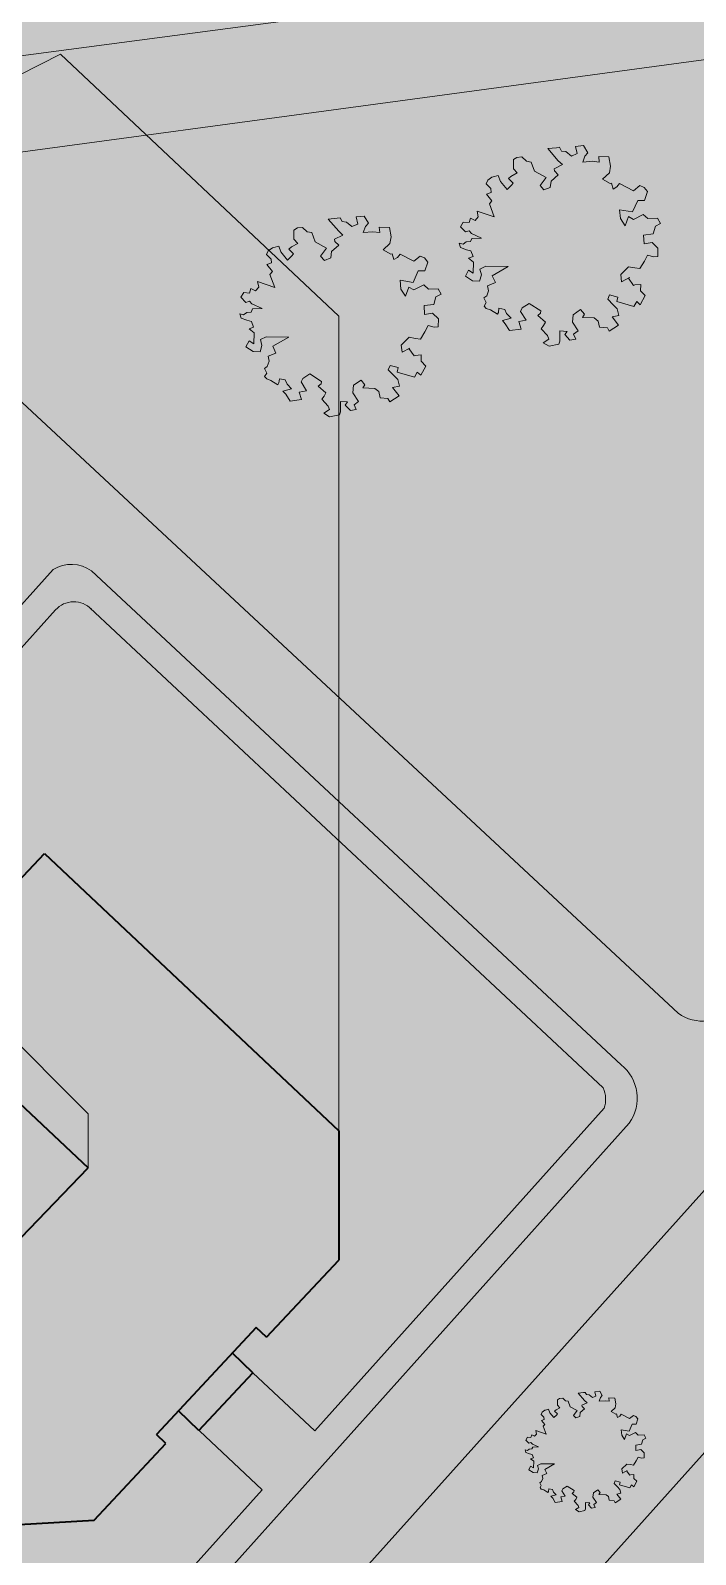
# Model space of a CAD drawing. Header units: millimetres. Extents: x 145836 to 266027, y 108786 to 206069.
# Drawn here: x 172898 to 176025, y 135057 to 142221 of the extents above; entities that cross this region are included whole.
import ezdxf

# ---------------------------------------------------------------- set-up
doc = ezdxf.new("R2010")
doc.units = ezdxf.units.MM
doc.layers.get('0').update_dxf_attribs({"color": 250})

msp = doc.modelspace()

# ---------------------------------------------------------------- hatches: boundary and pattern name
at = {"lineweight": 20}
h = msp.add_hatch(color=254, dxfattribs=at)
h.paths.add_polyline_path([(182278.5, 146160.2), (181878.6, 146108.3), (181928.5, 145721.4, -0.364346), (181575.3, 145236.7), (177116.9, 144658.3, -0.403942), (176549.4, 145019.9), (176499.1, 145410.3), (176089.4, 145357.2), (176158.1, 144825.4, -0.482087), (175879, 144497.7), (175697, 144474), (175697, 143509), (182278.5, 144364.1)])
h.paths.add_polyline_path([(179920, 143035.9), (175697, 142477.8), (175697, 142033), (179756.6, 142581.2, -0.656726), (180015.8, 141881), (176206.1, 137633.7, -0.39447), (175943, 137601.3), (175697, 137830.3), (175697, 137338.8, -0.354312), (175713.5, 137084.5), (175697, 137066), (175697, 136358.4), (180604.1, 141823.9, 0.608497)])
at = {"lineweight": 13, "true_color": 0xfcfcfc}
h = msp.add_hatch(color=7, dxfattribs=at)
h.set_gradient(color1=(194, 223, 180), color2=(197, 224, 184), centered=1, one_color=1, tint=0.8)
h.paths.add_polyline_path([(179772.6, 143016.4, -0.792677), (180445.3, 141647.1), (172659.1, 132974.9, 0.35594), (172704.3, 132663), (172922.2, 132467.6, 0.250858), (173333.5, 132488.7), (183710.9, 144062.1, 0.658834), (183475.1, 144519.6), (167837.7, 142487.8, 0.355396), (167538.1, 142088.4), (167590.2, 141702, 0.352882), (167946.2, 141453.4)])
at = {"lineweight": 20}
h = msp.add_hatch(color=254, dxfattribs=at)
h.paths.add_polyline_path([(175697, 144474), (172099.6, 144007.3), (172099.6, 143041.6), (175697, 143509)])
h.paths.add_polyline_path([(175697, 142477.8), (172099.6, 142002.4), (172099.6, 141631.6), (173039.9, 142109.5), (173444, 141728.7), (175697, 142033)])
h.paths.add_polyline_path([(174347.7, 139086.1), (174347.7, 138596.2), (175675, 137359.3, -0.037181), (175697, 137338.8), (175697, 137830.3)])
at = {"lineweight": 13, "true_color": 0xbad8b0}
h = msp.add_hatch(color=9, dxfattribs=at)
h.set_gradient(color1=(194, 223, 180), color2=(197, 224, 184), centered=1, one_color=1, tint=0.8)
h.paths.add_polyline_path([(173444, 141728.7), (174347.7, 140877.2), (174347.7, 139086.1), (175943, 137601.3, 0.39447), (176206.1, 137633.7), (180057.3, 141927.3, 0.739883), (179605.6, 142560.8)])
at = {"lineweight": 20}
for color, points in [(254, [(181035.7, 139601), (182278.5, 141001.1), (182278.5, 142464.5), (175697, 135124.6), (175697, 133586.2), (176304.3, 134270.4), (176304.3, 134932.2), (177639.1, 136496.1), (178003.6, 136184.9), (180372.5, 138853.8, -1.023015), (180804, 138473.8), (180565.5, 138203), (182278.5, 136682.6), (182278.5, 138215.1, -0.084876), (182154.8, 138252.5), (181117.3, 139166.1, -0.388619)]), (252, [(172544.1, 137754.3), (172398.9, 137600.2), (173169.5, 136874.1), (173169.5, 137128.9)]), (254, [(175697, 136358.4), (175697, 137066), (172227.1, 133197.5, -0.193156), (172099.6, 133129.2), (172099.6, 132318.1, -0.265254), (172367.1, 132291.4), (172586, 132095, -0.321125), (172547.9, 131611.9), (172099.6, 131112.1), (172099.6, 129531.2), (172925.3, 130461.5, -1.009439), (173351.8, 130075.8), (173113.3, 129804.9), (174909.4, 128210.7), (175169.7, 128506.4, -0.362662), (175564.3, 128515.5), (175697, 128398.7), (175697, 128974.7), (175560.3, 129095, -0.416186), (175528.4, 129545.6), (175697, 129741.5), (175697, 130405), (175194, 129826.8, -0.403859), (174775.1, 129786.4), (173621.2, 130802.4, -0.454124), (173572.9, 131193.3), (175697, 133586.2), (175697, 135124.6), (173333.5, 132488.7, -0.250858), (172922.2, 132467.6), (172708.7, 132659, -0.362633), (172659.1, 132974.9)])]:
    msp.add_hatch(color=color, dxfattribs=at).paths.add_polyline_path(points)
at = {"lineweight": 13}
h = msp.add_hatch(color=252, dxfattribs=at)
h.paths.add_polyline_path([(172641.8, 140673.9), (174347.7, 139086.1), (174347.7, 140877.2), (173444, 141728.7), (171995.6, 141533.1), (171995.6, 141067.4), (171740.4, 141307.8), (171489, 140730.8), (172165, 140822, -0.287312)])
h.paths.add_polyline_path([(173444, 141728.7), (173039.9, 142109.5), (171995.6, 141578.7), (171995.6, 141533.1)])
h.paths.add_polyline_path([(171489, 140730.8), (171272.5, 140233.9), (171272.5, 140117.7), (172324.8, 140259.6, -0.722331), (172478.2, 139980.5), (172071.6, 139527.2, -0.452865), (171785.2, 139520.3), (171549.1, 139742.8), (171272.5, 139434.4), (171272.5, 137755.7), (173005, 139687.3, -0.370887), (173212, 139654.5), (174347.7, 138596.2), (174347.7, 139086.1), (172641.8, 140673.9, -0.00065), (172642.6, 140673, 0.288015), (172165, 140822)])
h.paths.add_polyline_path([(171272.5, 140117.7), (171272.5, 139434.4), (171549.1, 139742.8), (171804.8, 139501.8, 0.390675), (172062.7, 139517.3), (172482.1, 139984.9, 0.673111), (172341, 140261.8)], flags=17)
h.paths.add_polyline_path([(173177.3, 139507.6, 0.404429), (173016.1, 139497.7), (171702.2, 138032.8), (172217.1, 137540.7), (172283.8, 137477.9), (172693.1, 137912.4), (172618.9, 137986.6), (172963.5, 138352.3), (174347.7, 137048), (174347.7, 138412.7)])
h.paths.add_polyline_path([(171962.4, 137270.3), (172217.1, 137540.7), (171702.2, 138032.8), (173014.7, 139496, -0.436472), (173185, 139500.5), (174347.7, 138412.7), (174347.7, 138596.2), (173184.5, 139680.1, 0.305524), (173005, 139687.3), (171272.5, 137755.7), (171272.5, 137553.7), (171453.7, 137755.7)])
h.paths.add_polyline_path([(171453.7, 137755.7), (171272.5, 137553.7), (171272.5, 136404.7), (172028.6, 137207.1), (171962, 137269.9), (171962.4, 137270.3)])
at = {"lineweight": 20, "true_color": 0xfff1c7}
msp.add_hatch(color=254, dxfattribs=at).paths.add_polyline_path([(171952.1, 135614.8), (171814.8, 135752.2), (170709.2, 134522.7), (169688.1, 135475.8, -0.350965), (169742.2, 135847.6), (171272.5, 137553.7), (171272.5, 137755.7), (169613.4, 135906, 0.029779), (169582.5, 135862.3), (169603.6, 135842.4), (169603.6, 135362), (171964, 133165.1, 0.374766), (172218.2, 133187.6), (175713.5, 137084.5, 0.396719), (175675, 137359.3), (174347.7, 138596.2), (174347.7, 138412.7), (175590.5, 137250.2, -0.195134), (175595.2, 137154.6), (174235.6, 135638.8), (173944.2, 135910.5), (173690.5, 135641.2), (173987, 135361.7), (172112.1, 133271.4, -0.357311), (172054.2, 133268.8), (170851.3, 134390)])
at = {"lineweight": 20}
h = msp.add_hatch(color=256, dxfattribs=at)
h.set_gradient(color1=(194, 223, 180), color2=(197, 224, 184), centered=1, one_color=1, tint=0.8)
h.paths.add_polyline_path([(174347.7, 138412.7), (174347.7, 137048), (174347.7, 136440.6), (174007.1, 136079.1), (173959.9, 136124.6), (173847.7, 136004.3), (173944.2, 135910.5), (174235.6, 135638.8), (175595.2, 137154.6, 0.195134), (175590.5, 137250.2)])
at = {"lineweight": 20, "true_color": 0xb5b5b5}
h = msp.add_hatch(color=253, dxfattribs=at)
h.paths.add_polyline_path([(173959.9, 136124.6), (174007.1, 136079.1), (174347.7, 136440.6), (174347.7, 137048), (172963.5, 138352.3), (172618.9, 137986.6), (172693.1, 137912.4), (172544.1, 137754.3), (173169.5, 137128.9), (173169.5, 136874.1), (172690.2, 136377.1), (171925.5, 137097.7), (171272.5, 136404.7), (172570.1, 135182), (173196.9, 135219.3), (173535.2, 135578.3), (173490.7, 135621.4)])
h.paths.add_polyline_path([(173169.5, 136874.1), (172398.9, 137600.2), (171925.5, 137097.7), (172690.2, 136377.1)], flags=16)
at = {"lineweight": 20}
h = msp.add_hatch(color=256, dxfattribs=at)
h.set_gradient(color1=(194, 223, 180), color2=(197, 224, 184), centered=1, one_color=1, tint=0.8)
h.paths.add_polyline_path([(171272.5, 136404.7), (171272.5, 137553.7), (169706.7, 135808.1, 0.302025), (169688.1, 135475.8), (170709.2, 134522.7), (171814.8, 135752.2), (171814.8, 135893.7)])
h.paths.add_polyline_path([(172024.8, 135695.8), (170851.3, 134390), (172054.2, 133268.8, 0.357311), (172112.1, 133271.4), (173987, 135361.7), (173690.5, 135641.2), (173689, 135639.7), (173594, 135732.1), (173490.7, 135621.4), (173535.2, 135578.3), (173196.9, 135219.3), (172570.1, 135182)])
at = {"lineweight": 40, "true_color": 0xb5b5b5}
msp.add_hatch(color=253, dxfattribs=at).paths.add_polyline_path([(173944.2, 135910.5), (173847.7, 136004.3), (173594, 135732.1), (173689, 135639.7)])

# ---------------------------------------------------------------- linework, layer by layer
at = {"lineweight": 20}
for p, q in [((173333.5, 132488.7), (183695.3, 144044.7)), ((167989, 141459.1), (179920, 143035.9)), ((168021.5, 140996.4), (179756.6, 142581.2)), ((172659.1, 132974.9), (180604.1, 141823.9)), ((175943, 137601.3), (172641.8, 140673.9)), ((169613.4, 135906), (173005, 139687.3)), ((173184.5, 139680.1), (175675, 137359.3)), ((171702.2, 138032.8), (173016.1, 139497.7)), ((175590.5, 137250.2), (173177.3, 139507.6)), ((174235.6, 135638.8), (175595.2, 137154.6)), ((172218.2, 133187.6), (175713.5, 137084.5)), ((174235.6, 135638.8), (173944.2, 135910.5)), ((173987, 135361.7), (173639.6, 135689.1)), ((172112.1, 133271.4), (173987, 135361.7))]:
    msp.add_line(p, q, dxfattribs=at)
at = {"color": 252, "lineweight": 13}
for p, q in [((171995.6, 141578.7), (173039.9, 142109.5)), ((173039.9, 142109.5), (174347.7, 140877.2))]:
    msp.add_line(p, q, dxfattribs=at)
at = {"lineweight": 13}
for p, q in [((175184.9, 141624.2), (175169, 141614.3)), ((175208.8, 141626.2), (175184.9, 141624.2)), ((175230.6, 141606.3), (175208.8, 141626.2)), ((175371.6, 141669.8), (175329.9, 141665.9)), ((175329.9, 141665.9), (175379.6, 141608.3)), ((175385.5, 141671.8), (175371.6, 141669.8)), ((175395.5, 141654), (175385.5, 141671.8)), ((175415.3, 141652), (175395.5, 141654)), ((175441.1, 141630.2), (175415.3, 141652)), ((175468.9, 141642.1), (175441.1, 141630.2)), ((175498.7, 141679.8), (175461, 141675.8)), ((175461, 141675.8), (175468.9, 141642.1)), ((175494.8, 141602.4), (175504.7, 141630.2)), ((175518.6, 141646), (175498.7, 141679.8)), ((175504.7, 141630.2), (175518.6, 141646)), ((175617.9, 141626.2), (175570.2, 141628.2)), ((175570.2, 141628.2), (175572.2, 141602.4)), ((175625.8, 141582.5), (175617.9, 141626.2)), ((175186.9, 141550.8), (175157.1, 141534.9)), ((175169, 141614.3), (175169, 141570.6)), ((175169, 141570.6), (175186.9, 141550.8)), ((175252.5, 141602.4), (175230.6, 141606.3)), ((175268.4, 141558.7), (175252.5, 141602.4)), ((175322, 141529), (175268.4, 141558.7)), ((175399.4, 141590.5), (175359.7, 141570.6)), ((175359.7, 141570.6), (175361.7, 141560.7)), ((175361.7, 141560.7), (175379.6, 141542.8)), ((175379.6, 141608.3), (175399.4, 141590.5)), ((175540.4, 141606.3), (175494.8, 141602.4)), ((175572.2, 141602.4), (175540.4, 141606.3)), ((175588.1, 141521), (175619.9, 141550.8)), ((175619.9, 141550.8), (175625.8, 141582.5)), ((175047.9, 141517), (175040, 141499.2)), ((175040, 141499.2), (175061.8, 141477.4)), ((175067.8, 141530.9), (175047.9, 141517)), ((175073.7, 141532.9), (175067.8, 141530.9)), ((175097.5, 141538.9), (175073.7, 141532.9)), ((175107.5, 141511.1), (175097.5, 141538.9)), ((175139.3, 141473.4), (175107.5, 141511.1)), ((175159.1, 141493.2), (175139.3, 141473.4)), ((175157.1, 141534.9), (175145.2, 141525)), ((175145.2, 141525), (175167.1, 141503.2)), ((175167.1, 141503.2), (175159.1, 141493.2)), ((175294.2, 141491.3), (175322, 141529)), ((175312, 141471.4), (175294.2, 141491.3)), ((175341.8, 141483.3), (175312, 141471.4)), ((175345.8, 141513.1), (175341.8, 141483.3)), ((175379.6, 141542.8), (175345.8, 141513.1)), ((175623.9, 141501.2), (175588.1, 141521)), ((175629.8, 141503.2), (175623.9, 141501.2)), ((175637.8, 141475.4), (175629.8, 141503.2)), ((175655.6, 141485.3), (175637.8, 141475.4)), ((175667.6, 141501.2), (175655.6, 141485.3)), ((175733.1, 141467.4), (175667.6, 141501.2)), ((175762.9, 141491.3), (175733.1, 141467.4)), ((175782.8, 141483.3), (175762.9, 141491.3)), ((175798.6, 141463.5), (175782.8, 141483.3)), ((175063.8, 141459.5), (175041.9, 141451.6)), ((175041.9, 141451.6), (175067.8, 141419.8)), ((175067.8, 141419.8), (175055.8, 141405.9)), ((175061.8, 141477.4), (175063.8, 141459.5)), ((175729.1, 141368.2), (175753, 141421.8)), ((175753, 141421.8), (175784.7, 141421.8)), ((175784.7, 141421.8), (175798.6, 141463.5)), ((174339.7, 141338.2), (174298, 141334.3)), ((174353.6, 141340.2), (174339.7, 141338.2)), ((174363.5, 141322.4), (174353.6, 141340.2)), ((174466.8, 141348.1), (174429.1, 141344.2)), ((174429.1, 141344.2), (174437, 141310.4)), ((174486.7, 141314.4), (174466.8, 141348.1)), ((174966.5, 141338.9), (174960.3, 141317.8)), ((174988.8, 141327.7), (174966.5, 141338.9)), ((175003.7, 141345.1), (174988.8, 141327.7)), ((175078.7, 141345), (174997.6, 141372)), ((174997.6, 141372), (175003.7, 141345.1)), ((175055.8, 141405.9), (175078.7, 141345)), ((175671.5, 141336.5), (175667.6, 141378.2)), ((175667.6, 141378.2), (175729.1, 141368.2)), ((175693.4, 141302.7), (175671.5, 141336.5)), ((175709.3, 141346.4), (175693.4, 141302.7)), ((175733.1, 141332.5), (175709.3, 141346.4)), ((175778.8, 141356.3), (175733.1, 141332.5)), ((175800.6, 141336.5), (175778.8, 141356.3)), ((175846.3, 141338.5), (175800.6, 141336.5)), ((175860.2, 141312.7), (175846.3, 141338.5)), ((174153, 141292.6), (174137.1, 141282.7)), ((174137.1, 141282.7), (174137.1, 141239)), ((174176.8, 141294.6), (174153, 141292.6)), ((174198.7, 141274.7), (174176.8, 141294.6)), ((174220.5, 141270.8), (174198.7, 141274.7)), ((174236.4, 141227.1), (174220.5, 141270.8)), ((174298, 141334.3), (174347.6, 141276.7)), ((174347.6, 141276.7), (174367.5, 141258.9)), ((174383.4, 141320.4), (174363.5, 141322.4)), ((174409.2, 141298.5), (174383.4, 141320.4)), ((174437, 141310.4), (174409.2, 141298.5)), ((174462.8, 141270.8), (174472.8, 141298.5)), ((174508.5, 141274.7), (174462.8, 141270.8)), ((174472.8, 141298.5), (174486.7, 141314.4)), ((174540.3, 141270.8), (174508.5, 141274.7)), ((174586, 141294.6), (174538.3, 141296.6)), ((174538.3, 141296.6), (174540.3, 141270.8)), ((174593.9, 141250.9), (174586, 141294.6)), ((174932.9, 141320.3), (174919.3, 141298)), ((174919.3, 141298), (174942.9, 141274.4)), ((174960.3, 141317.8), (174932.9, 141320.3)), ((174942.9, 141274.4), (174960.3, 141279.4)), ((174960.3, 141279.4), (174971.4, 141267)), ((174971.4, 141267), (175018.7, 141244.8)), ((175780.8, 141259.1), (175826.4, 141265)), ((175826.4, 141265), (175836.4, 141300.8)), ((175836.4, 141300.8), (175860.2, 141312.7)), ((174035.8, 141199.3), (174016, 141185.4)), ((174041.8, 141201.3), (174035.8, 141199.3)), ((174065.6, 141207.3), (174041.8, 141201.3)), ((174075.5, 141179.5), (174065.6, 141207.3)), ((174125.2, 141203.3), (174113.3, 141193.4)), ((174113.3, 141193.4), (174135.1, 141171.5)), ((174155, 141219.2), (174125.2, 141203.3)), ((174137.1, 141239), (174155, 141219.2)), ((174290, 141197.3), (174236.4, 141227.1)), ((174262.2, 141159.6), (174290, 141197.3)), ((174347.6, 141211.2), (174313.9, 141181.5)), ((174367.5, 141258.9), (174327.8, 141239)), ((174327.8, 141239), (174329.8, 141229.1)), ((174329.8, 141229.1), (174347.6, 141211.2)), ((174556.2, 141189.4), (174587.9, 141219.2)), ((174587.9, 141219.2), (174593.9, 141250.9)), ((174931.7, 141216.1), (174914.3, 141221.1)), ((174914.3, 141221.1), (174920.5, 141200)), ((174920.5, 141200), (174947.8, 141190.1)), ((174946.6, 141227.3), (174931.7, 141216.1)), ((174967.7, 141228.5), (174946.6, 141227.3)), ((174973.9, 141243.4), (174967.7, 141228.5)), ((175018.7, 141244.8), (174973.9, 141243.4)), ((175782.8, 141217.4), (175780.8, 141259.1)), ((175820.5, 141223.4), (175782.8, 141217.4)), ((175848.3, 141197.6), (175820.5, 141223.4)), ((175846.9, 141158.6), (175848.3, 141197.6)), ((174016, 141185.4), (174008, 141167.6)), ((174008, 141167.6), (174029.9, 141145.8)), ((174031.8, 141127.9), (174010, 141120)), ((174029.9, 141145.8), (174031.8, 141127.9)), ((174107.3, 141141.8), (174075.5, 141179.5)), ((174127.2, 141161.6), (174107.3, 141141.8)), ((174135.1, 141171.5), (174127.2, 141161.6)), ((174280.1, 141139.8), (174262.2, 141159.6)), ((174309.9, 141151.7), (174280.1, 141139.8)), ((174313.9, 141181.5), (174309.9, 141151.7)), ((174591.9, 141169.6), (174556.2, 141189.4)), ((174597.9, 141171.5), (174591.9, 141169.6)), ((174605.8, 141143.8), (174597.9, 141171.5)), ((174623.7, 141153.7), (174605.8, 141143.8)), ((174635.6, 141169.6), (174623.7, 141153.7)), ((174701.2, 141135.8), (174635.6, 141169.6)), ((174730.9, 141159.6), (174701.2, 141135.8)), ((174750.8, 141151.7), (174730.9, 141159.6)), ((174766.7, 141131.9), (174750.8, 141151.7)), ((174752.8, 141090.2), (174766.7, 141131.9)), ((174947.8, 141190.1), (174968.9, 141185.1)), ((174978.9, 141157.8), (174957.8, 141150.4)), ((174957.8, 141150.4), (174981.4, 141131.8)), ((174968.9, 141185.1), (174978.9, 141157.8)), ((174981.4, 141131.8), (174980.1, 141079.3)), ((175763.8, 141101.5), (175784.9, 141136.3)), ((175784.9, 141136.3), (175799.8, 141164.8)), ((175799.8, 141164.8), (175828.3, 141157.3)), ((175828.3, 141157.3), (175846.9, 141158.6)), ((174010, 141120), (174035.8, 141088.2)), ((174035.8, 141088.2), (174023.9, 141074.3)), ((174023.9, 141074.3), (174046.7, 141013.3)), ((174697.2, 141036.6), (174721, 141090.2)), ((174721, 141090.2), (174752.8, 141090.2)), ((174957.8, 141094.2), (174942.9, 141065.7)), ((174942.9, 141065.7), (174976.4, 141043.3)), ((174980.1, 141079.3), (174957.8, 141094.2)), ((175009.9, 141042.1), (175018.6, 141071.9)), ((175011.2, 141099.1), (175038.5, 141112.8)), ((175018.6, 141071.9), (175011.2, 141099.1)), ((175038.5, 141112.8), (175144.2, 141111.3)), ((175144.2, 141111.3), (175069.5, 141068.1)), ((175069.5, 141068.1), (175084.4, 141035.9)), ((175673.1, 141073), (175710.4, 141110.2)), ((175676.9, 141039.5), (175673.1, 141073)), ((175714.1, 141059.4), (175676.9, 141039.5)), ((175709.1, 141056.9), (175714.1, 141059.4)), ((175734, 141022.2), (175709.1, 141056.9)), ((175710.4, 141110.2), (175740.2, 141105.3)), ((175740.2, 141105.3), (175763.8, 141101.5)), ((173901, 140988.7), (173887.3, 140966.4)), ((173928.3, 140986.2), (173901, 140988.7)), ((173934.5, 141007.3), (173928.3, 140986.2)), ((173956.9, 140996.1), (173934.5, 141007.3)), ((173971.8, 141013.5), (173956.9, 140996.1)), ((174046.7, 141013.3), (173965.7, 141040.4)), ((173965.7, 141040.4), (173971.8, 141013.5)), ((174639.6, 141004.9), (174635.6, 141046.5)), ((174635.6, 141046.5), (174697.2, 141036.6)), ((174661.4, 140971.1), (174639.6, 141004.9)), ((174677.3, 141014.8), (174661.4, 140971.1)), ((174701.2, 141000.9), (174677.3, 141014.8)), ((174746.8, 141024.7), (174701.2, 141000.9)), ((174768.7, 141004.9), (174746.8, 141024.7)), ((174814.4, 141006.9), (174768.7, 141004.9)), ((174804.4, 140969.2), (174828.3, 140981.1)), ((174828.3, 140981.1), (174814.4, 141006.9)), ((174976.4, 141043.3), (175009.9, 141042.1)), ((175052.1, 140997.5), (175043.4, 140972.7)), ((175084.4, 141035.9), (175047.2, 141021)), ((175047.2, 141021), (175052.1, 140997.5)), ((175612.3, 140957.7), (175621, 140977.5)), ((175621, 140977.5), (175659.5, 140967.6)), ((175738.9, 141024.6), (175734, 141022.2)), ((175767.5, 141027.1), (175738.9, 141024.6)), ((175766.2, 140997.4), (175767.5, 141027.1)), ((175788.6, 140975), (175766.2, 140997.4)), ((173887.3, 140966.4), (173910.9, 140942.8)), ((173910.9, 140942.8), (173928.3, 140947.8)), ((173928.3, 140947.8), (173939.5, 140935.4)), ((173942, 140911.8), (173935.8, 140896.9)), ((173939.5, 140935.4), (173986.8, 140913.2)), ((173986.8, 140913.2), (173942, 140911.8)), ((174748.8, 140927.5), (174794.5, 140933.4)), ((174750.8, 140885.8), (174748.8, 140927.5)), ((174794.5, 140933.4), (174804.4, 140969.2)), ((175043.4, 140972.7), (175029.8, 140964)), ((175029.8, 140964), (175041, 140941.6)), ((175041, 140941.6), (175031, 140925.5)), ((175031, 140925.5), (175041, 140914.4)), ((175041, 140914.4), (175060.8, 140906.9)), ((175060.8, 140906.9), (175093.1, 140887.1)), ((175098.1, 140895.8), (175100.5, 140915.6)), ((175100.5, 140915.6), (175127.8, 140909.4)), ((175127.8, 140909.4), (175136.5, 140889.6)), ((175202.4, 140900.5), (175209.9, 140916.6)), ((175209.9, 140916.6), (175243.4, 140937.7)), ((175243.4, 140937.7), (175298, 140903)), ((175449.5, 140884.4), (175484.2, 140909.2)), ((175484.2, 140909.2), (175502.8, 140886.9)), ((175638.4, 140930.4), (175612.3, 140957.7)), ((175657, 140911.8), (175638.4, 140930.4)), ((175659.5, 140967.6), (175654.5, 140946.5)), ((175654.5, 140946.5), (175735.2, 140923)), ((175664.4, 140880.8), (175657, 140911.8)), ((175735.2, 140923), (175748.9, 140946.5)), ((175748.9, 140946.5), (175765, 140931.6)), ((175765, 140931.6), (175788.6, 140975)), ((173899.8, 140884.5), (173882.4, 140889.5)), ((173882.4, 140889.5), (173888.6, 140868.4)), ((173888.6, 140868.4), (173915.9, 140858.5)), ((173914.7, 140895.7), (173899.8, 140884.5)), ((173935.8, 140896.9), (173914.7, 140895.7)), ((173915.9, 140858.5), (173937, 140853.5)), ((173937, 140853.5), (173946.9, 140826.2)), ((174788.5, 140891.8), (174750.8, 140885.8)), ((174816.3, 140866), (174788.5, 140891.8)), ((174815, 140827), (174816.3, 140866)), ((175093.1, 140887.1), (175098.1, 140895.8)), ((175157.6, 140868.5), (175116.7, 140857.3)), ((175116.7, 140857.3), (175130.3, 140842.4)), ((175130.3, 140842.4), (175150.3, 140810)), ((175136.5, 140889.6), (175157.6, 140868.5)), ((175193.7, 140852.1), (175228.5, 140858.3)), ((175204.9, 140817.4), (175193.7, 140852.1)), ((175228.5, 140858.3), (175202.4, 140900.5)), ((175296.8, 140891.8), (175283.1, 140880.7)), ((175283.1, 140880.7), (175319.1, 140849.7)), ((175298, 140903), (175296.8, 140891.8)), ((175319.1, 140849.7), (175310.4, 140833.5)), ((175445.7, 140849.7), (175449.5, 140884.4)), ((175473, 140808.7), (175445.7, 140849.7)), ((175502.8, 140886.9), (175492.9, 140872)), ((175492.9, 140872), (175548.8, 140869.5)), ((175548.8, 140869.5), (175567.4, 140854.6)), ((175567.4, 140854.6), (175573.6, 140826.1)), ((175619.5, 140807.5), (175663.2, 140834.9)), ((175632.2, 140874.6), (175664.4, 140880.8)), ((175663.2, 140834.9), (175632.2, 140874.6)), ((173946.9, 140826.2), (173925.8, 140818.8)), ((173925.8, 140818.8), (173949.4, 140800.2)), ((173949.4, 140800.2), (173948.2, 140747.7)), ((173979.2, 140767.5), (174006.5, 140781.2)), ((173986.7, 140740.3), (173979.2, 140767.5)), ((174006.5, 140781.2), (174112.2, 140779.7)), ((174112.2, 140779.7), (174037.6, 140736.5)), ((174641.2, 140741.4), (174678.4, 140778.6)), ((174678.4, 140778.6), (174708.2, 140773.6)), ((174708.2, 140773.6), (174731.8, 140769.9)), ((174731.8, 140769.9), (174752.9, 140804.7)), ((174752.9, 140804.7), (174767.8, 140833.2)), ((174767.8, 140833.2), (174796.4, 140825.7)), ((174796.4, 140825.7), (174815, 140827)), ((175150.3, 140810), (175204.9, 140817.4)), ((175310.4, 140833.5), (175299.3, 140818.7)), ((175299.3, 140818.7), (175329, 140786.4)), ((175335.3, 140770.3), (175309.2, 140752.9)), ((175329, 140786.4), (175335.3, 140770.3)), ((175387.4, 140760.4), (175387.4, 140808.7)), ((175387.4, 140808.7), (175420.9, 140806.2)), ((175420.9, 140806.2), (175409.7, 140791.4)), ((175409.7, 140791.4), (175434.6, 140765.3)), ((175434.6, 140765.3), (175461.9, 140770.3)), ((175451.9, 140792.6), (175473, 140808.7)), ((175461.9, 140770.3), (175451.9, 140792.6)), ((175573.6, 140826.1), (175610.8, 140822.4)), ((175610.8, 140822.4), (175619.5, 140807.5)), ((173925.8, 140762.6), (173910.9, 140734.1)), ((173910.9, 140734.1), (173944.5, 140711.7)), ((173948.2, 140747.7), (173925.8, 140762.6)), ((173944.5, 140711.7), (173978, 140710.5)), ((173978, 140710.5), (173986.7, 140740.3)), ((174052.5, 140704.3), (174015.2, 140689.4)), ((174037.6, 140736.5), (174052.5, 140704.3)), ((174644.9, 140707.9), (174641.2, 140741.4)), ((174682.2, 140727.8), (174644.9, 140707.9)), ((174677.2, 140725.3), (174682.2, 140727.8)), ((174702, 140690.6), (174677.2, 140725.3)), ((174707, 140693), (174702, 140690.6)), ((174735.5, 140695.5), (174707, 140693)), ((174734.3, 140665.8), (174735.5, 140695.5)), ((175309.2, 140752.9), (175336.5, 140736.8)), ((175336.5, 140736.8), (175382.4, 140745.5)), ((175382.4, 140745.5), (175387.4, 140760.4)), ((174011.5, 140641), (173997.8, 140632.4)), ((173997.8, 140632.4), (174009, 140610)), ((174020.2, 140665.8), (174011.5, 140641)), ((174015.2, 140689.4), (174020.2, 140665.8)), ((174580.4, 140626.1), (174589.1, 140645.9)), ((174606.4, 140598.8), (174580.4, 140626.1)), ((174589.1, 140645.9), (174627.5, 140636)), ((174627.5, 140636), (174622.6, 140614.9)), ((174733, 140600), (174756.6, 140643.4)), ((174756.6, 140643.4), (174734.3, 140665.8)), ((174009, 140610), (173999.1, 140593.9)), ((173999.1, 140593.9), (174009, 140582.8)), ((174009, 140582.8), (174028.9, 140575.3)), ((174028.9, 140575.3), (174061.1, 140555.5)), ((174061.1, 140555.5), (174066.1, 140564.2)), ((174066.1, 140564.2), (174068.6, 140584)), ((174068.6, 140584), (174095.9, 140577.8)), ((174095.9, 140577.8), (174104.6, 140558)), ((174104.6, 140558), (174125.7, 140536.9)), ((174170.5, 140568.9), (174177.9, 140585)), ((174196.6, 140526.7), (174170.5, 140568.9)), ((174177.9, 140585), (174211.4, 140606.1)), ((174211.4, 140606.1), (174266.1, 140571.4)), ((174264.8, 140560.2), (174251.2, 140549)), ((174251.2, 140549), (174287.2, 140518)), ((174266.1, 140571.4), (174264.8, 140560.2)), ((174413.8, 140518), (174417.5, 140552.8)), ((174417.5, 140552.8), (174452.3, 140577.6)), ((174452.3, 140577.6), (174470.9, 140555.2)), ((174470.9, 140555.2), (174461, 140540.4)), ((174600.2, 140543), (174632.5, 140549.2)), ((174625.1, 140580.2), (174606.4, 140598.8)), ((174622.6, 140614.9), (174703.3, 140591.3)), ((174632.5, 140549.2), (174625.1, 140580.2)), ((174703.3, 140591.3), (174716.9, 140614.9)), ((174716.9, 140614.9), (174733, 140600)), ((174125.7, 140536.9), (174084.7, 140525.7)), ((174084.7, 140525.7), (174098.4, 140510.8)), ((174098.4, 140510.8), (174118.4, 140478.4)), ((174118.4, 140478.4), (174173, 140485.8)), ((174161.8, 140520.5), (174196.6, 140526.7)), ((174173, 140485.8), (174161.8, 140520.5)), ((174278.5, 140501.9), (174267.3, 140487)), ((174267.3, 140487), (174297.1, 140454.8)), ((174287.2, 140518), (174278.5, 140501.9)), ((174355.4, 140428.8), (174355.4, 140477.1)), ((174355.4, 140477.1), (174389, 140474.6)), ((174441.1, 140477.1), (174413.8, 140518)), ((174420, 140461), (174441.1, 140477.1)), ((174461, 140540.4), (174516.8, 140537.9)), ((174516.8, 140537.9), (174535.4, 140523)), ((174535.4, 140523), (174541.6, 140494.5)), ((174541.6, 140494.5), (174578.9, 140490.8)), ((174578.9, 140490.8), (174587.6, 140475.9)), ((174587.6, 140475.9), (174631.3, 140503.3)), ((174631.3, 140503.3), (174600.2, 140543)), ((174303.3, 140438.7), (174277.2, 140421.3)), ((174277.2, 140421.3), (174304.5, 140405.2)), ((174297.1, 140454.8), (174303.3, 140438.7)), ((174304.5, 140405.2), (174350.5, 140413.9)), ((174350.5, 140413.9), (174355.4, 140428.8)), ((174389, 140474.6), (174377.8, 140459.8)), ((174377.8, 140459.8), (174402.6, 140433.7)), ((174402.6, 140433.7), (174429.9, 140438.7)), ((174429.9, 140438.7), (174420, 140461)), ((175574.4, 135824.2), (175551.8, 135821.8)), ((175551.8, 135821.8), (175556.5, 135801.5)), ((175586.3, 135803.9), (175574.4, 135824.2)), ((175386.1, 135790.8), (175376.6, 135784.9)), ((175376.6, 135784.9), (175376.6, 135758.7)), ((175376.6, 135758.7), (175387.3, 135746.8)), ((175400.4, 135792), (175386.1, 135790.8)), ((175413.5, 135780.1), (175400.4, 135792)), ((175426.6, 135777.7), (175413.5, 135780.1)), ((175436.2, 135751.5), (175426.6, 135777.7)), ((175468.3, 135733.7), (175436.2, 135751.5)), ((175498.1, 135818.2), (175473.1, 135815.8)), ((175473.1, 135815.8), (175502.9, 135781.3)), ((175514.8, 135770.6), (175491, 135758.7)), ((175491, 135758.7), (175492.2, 135752.7)), ((175492.2, 135752.7), (175502.9, 135742)), ((175506.5, 135819.4), (175498.1, 135818.2)), ((175502.9, 135781.3), (175514.8, 135770.6)), ((175512.4, 135808.7), (175506.5, 135819.4)), ((175524.4, 135807.5), (175512.4, 135808.7)), ((175539.8, 135794.4), (175524.4, 135807.5)), ((175556.5, 135801.5), (175539.8, 135794.4)), ((175572, 135777.7), (175578, 135794.4)), ((175599.4, 135780.1), (175572, 135777.7)), ((175578, 135794.4), (175586.3, 135803.9)), ((175618.5, 135777.7), (175599.4, 135780.1)), ((175645.9, 135792), (175617.3, 135793.2)), ((175617.3, 135793.2), (175618.5, 135777.7)), ((175650.7, 135765.8), (175645.9, 135792)), ((175647.1, 135746.8), (175650.7, 135765.8)), ((175303.9, 135726.5), (175299.1, 135715.8)), ((175299.1, 135715.8), (175312.2, 135702.7)), ((175313.4, 135692), (175300.3, 135687.3)), ((175300.3, 135687.3), (175315.8, 135668.2)), ((175315.8, 135734.9), (175303.9, 135726.5)), ((175312.2, 135702.7), (175313.4, 135692)), ((175319.4, 135736.1), (175315.8, 135734.9)), ((175333.7, 135739.6), (175319.4, 135736.1)), ((175339.6, 135723), (175333.7, 135739.6)), ((175358.7, 135700.4), (175339.6, 135723)), ((175370.6, 135712.3), (175358.7, 135700.4)), ((175369.4, 135737.3), (175362.3, 135731.3)), ((175362.3, 135731.3), (175375.4, 135718.2)), ((175387.3, 135746.8), (175369.4, 135737.3)), ((175375.4, 135718.2), (175370.6, 135712.3)), ((175451.7, 135711.1), (175468.3, 135733.7)), ((175462.4, 135699.2), (175451.7, 135711.1)), ((175480.3, 135706.3), (175462.4, 135699.2)), ((175482.6, 135724.2), (175480.3, 135706.3)), ((175502.9, 135742), (175482.6, 135724.2)), ((175628, 135728.9), (175647.1, 135746.8)), ((175649.5, 135717), (175628, 135728.9)), ((175653.1, 135718.2), (175649.5, 135717)), ((175657.8, 135701.5), (175653.1, 135718.2)), ((175668.5, 135707.5), (175657.8, 135701.5)), ((175675.7, 135717), (175668.5, 135707.5)), ((175715, 135696.8), (175675.7, 135717)), ((175732.9, 135711.1), (175715, 135696.8)), ((175744.8, 135706.3), (175732.9, 135711.1)), ((175754.3, 135694.4), (175744.8, 135706.3)), ((175746, 135669.4), (175754.3, 135694.4)), ((175234.9, 135608.5), (175226.7, 135595.1)), ((175251.3, 135607), (175234.9, 135608.5)), ((175255, 135619.6), (175251.3, 135607)), ((175268.4, 135613), (175255, 135619.6)), ((175277.4, 135623.4), (175268.4, 135613)), ((175322.4, 135623.3), (175273.7, 135639.5)), ((175273.7, 135639.5), (175277.4, 135623.4)), ((175315.8, 135668.2), (175308.7, 135659.9)), ((175308.7, 135659.9), (175322.4, 135623.3)), ((175678.1, 135618.2), (175675.7, 135643.2)), ((175675.7, 135643.2), (175712.6, 135637.3)), ((175691.2, 135598), (175678.1, 135618.2)), ((175700.7, 135624.2), (175691.2, 135598)), ((175715, 135615.8), (175700.7, 135624.2)), ((175712.6, 135637.3), (175726.9, 135669.4)), ((175742.4, 135630.1), (175715, 135615.8)), ((175726.9, 135669.4), (175746, 135669.4)), ((175755.5, 135618.2), (175742.4, 135630.1)), ((175782.9, 135619.4), (175755.5, 135618.2)), ((175791.3, 135603.9), (175782.9, 135619.4)), ((175234.2, 135546), (175223.8, 135549)), ((175223.8, 135549), (175227.5, 135536.3)), ((175226.7, 135595.1), (175240.9, 135581)), ((175227.5, 135536.3), (175243.9, 135530.4)), ((175243.1, 135552.7), (175234.2, 135546)), ((175240.9, 135581), (175251.3, 135583.9)), ((175255.8, 135553.4), (175243.1, 135552.7)), ((175251.3, 135583.9), (175258, 135576.5)), ((175259.5, 135562.4), (175255.8, 135553.4)), ((175258, 135576.5), (175286.4, 135563.2)), ((175286.4, 135563.2), (175259.5, 135562.4)), ((175743.6, 135571.8), (175771, 135575.3)), ((175744.8, 135546.8), (175743.6, 135571.8)), ((175767.5, 135550.3), (175744.8, 135546.8)), ((175784.1, 135534.9), (175767.5, 135550.3)), ((175771, 135575.3), (175777, 135596.8)), ((175777, 135596.8), (175791.3, 135603.9)), ((175783.3, 135511.5), (175784.1, 135534.9)), ((175249.8, 135472.8), (175240.9, 135455.7)), ((175243.9, 135530.4), (175256.5, 135527.4)), ((175262.5, 135511), (175249.8, 135506.5)), ((175249.8, 135506.5), (175264, 135495.4)), ((175263.2, 135463.9), (175249.8, 135472.8)), ((175256.5, 135527.4), (175262.5, 135511)), ((175264, 135495.4), (175263.2, 135463.9)), ((175281.9, 135475.8), (175298.2, 135484)), ((175286.3, 135459.4), (175281.9, 135475.8)), ((175298.2, 135484), (175361.7, 135483.1)), ((175361.7, 135483.1), (175316.9, 135457.2)), ((175679, 135460.1), (175701.4, 135482.4)), ((175701.4, 135482.4), (175719.3, 135479.5)), ((175719.3, 135479.5), (175733.4, 135477.2)), ((175733.4, 135477.2), (175746.1, 135498.1)), ((175746.1, 135498.1), (175755, 135515.2)), ((175755, 135515.2), (175772.1, 135510.7)), ((175772.1, 135510.7), (175783.3, 135511.5)), ((175240.9, 135455.7), (175261, 135442.3)), ((175261, 135442.3), (175281.1, 135441.6)), ((175281.1, 135441.6), (175286.3, 135459.4)), ((175301.2, 135399.9), (175293, 135394.7)), ((175293, 135394.7), (175299.7, 135381.3)), ((175306.4, 135414.8), (175301.2, 135399.9)), ((175325.8, 135437.9), (175303.5, 135428.9)), ((175303.5, 135428.9), (175306.4, 135414.8)), ((175316.9, 135457.2), (175325.8, 135437.9)), ((175642.5, 135390.9), (175647.8, 135402.8)), ((175658.2, 135374.6), (175642.5, 135390.9)), ((175647.8, 135402.8), (175670.8, 135396.9)), ((175670.8, 135396.9), (175667.9, 135384.2)), ((175681.3, 135440), (175679, 135460.1)), ((175703.6, 135451.9), (175681.3, 135440)), ((175700.6, 135450.5), (175703.6, 135451.9)), ((175715.5, 135429.6), (175700.6, 135450.5)), ((175718.5, 135431.1), (175715.5, 135429.6)), ((175735.6, 135432.6), (175718.5, 135431.1)), ((175734.2, 135375.3), (175748.3, 135401.3)), ((175734.9, 135414.7), (175735.6, 135432.6)), ((175748.3, 135401.3), (175734.9, 135414.7)), ((175299.7, 135381.3), (175293.8, 135371.6)), ((175293.8, 135371.6), (175299.7, 135364.9)), ((175299.7, 135364.9), (175311.6, 135360.5)), ((175311.6, 135360.5), (175331, 135348.6)), ((175331, 135348.6), (175334, 135353.8)), ((175334, 135353.8), (175335.5, 135365.7)), ((175335.5, 135365.7), (175351.9, 135362)), ((175369.7, 135337.4), (175345.2, 135330.7)), ((175345.2, 135330.7), (175353.4, 135321.8)), ((175351.9, 135362), (175357.1, 135350.1)), ((175353.4, 135321.8), (175365.3, 135302.3)), ((175357.1, 135350.1), (175369.7, 135337.4)), ((175391.4, 135327.6), (175412.3, 135331.3)), ((175398.1, 135306.8), (175391.4, 135327.6)), ((175396.6, 135356.6), (175401.1, 135366.3)), ((175412.3, 135331.3), (175396.6, 135356.6)), ((175401.1, 135366.3), (175421.2, 135378.9)), ((175421.2, 135378.9), (175454, 135358.1)), ((175453.2, 135351.4), (175445, 135344.7)), ((175445, 135344.7), (175466.6, 135326.1)), ((175454, 135358.1), (175453.2, 135351.4)), ((175466.6, 135326.1), (175461.4, 135316.4)), ((175542.6, 135326.1), (175544.8, 135346.9)), ((175559, 135301.6), (175542.6, 135326.1)), ((175544.8, 135346.9), (175565.7, 135361.8)), ((175565.7, 135361.8), (175576.9, 135348.4)), ((175576.9, 135348.4), (175570.9, 135339.5)), ((175570.9, 135339.5), (175604.4, 135338)), ((175604.4, 135338), (175615.6, 135329.1)), ((175615.6, 135329.1), (175619.3, 135312)), ((175654.5, 135341.1), (175673.8, 135344.8)), ((175673.1, 135317.3), (175654.5, 135341.1)), ((175669.4, 135363.4), (175658.2, 135374.6)), ((175667.9, 135384.2), (175716.3, 135370.1)), ((175673.8, 135344.8), (175669.4, 135363.4)), ((175716.3, 135370.1), (175724.5, 135384.2)), ((175724.5, 135384.2), (175734.2, 135375.3)), ((175365.3, 135302.3), (175398.1, 135306.8)), ((175461.4, 135316.4), (175454.7, 135307.5)), ((175454.7, 135307.5), (175472.6, 135288.2)), ((175476.3, 135278.5), (175460.7, 135268.1)), ((175460.7, 135268.1), (175477.1, 135258.4)), ((175472.6, 135288.2), (175476.3, 135278.5)), ((175477.1, 135258.4), (175504.6, 135263.6)), ((175504.6, 135263.6), (175507.6, 135272.5)), ((175507.6, 135272.5), (175507.6, 135301.6)), ((175507.6, 135301.6), (175527.7, 135300.1)), ((175527.7, 135300.1), (175521, 135291.1)), ((175521, 135291.1), (175535.9, 135275.5)), ((175535.9, 135275.5), (175552.3, 135278.5)), ((175546.3, 135291.9), (175559, 135301.6)), ((175552.3, 135278.5), (175546.3, 135291.9)), ((175619.3, 135312), (175641.7, 135309.7)), ((175641.7, 135309.7), (175646.9, 135300.8)), ((175646.9, 135300.8), (175673.1, 135317.3))]:
    msp.add_line(p, q, dxfattribs=at)
at = {"color": 252, "lineweight": 9}
msp.add_line((174347.7, 137048), (174347.7, 140877.2), dxfattribs=at)
at = {"lineweight": 40}
for p, q in [((172618.9, 137986.6), (172963.5, 138352.3)), ((172963.5, 138352.3), (174347.7, 137048)), ((172398.9, 137600.2), (173169.5, 136874.1)), ((174347.7, 137048), (174347.7, 136440.6)), ((172690.2, 136377.1), (173169.5, 136874.1)), ((174007.1, 136079.1), (174347.7, 136440.6)), ((173959.9, 136124.6), (173490.7, 135621.4)), ((174007.1, 136079.1), (173959.9, 136124.6)), ((173944.2, 135910.5), (173847.7, 136004.3)), ((173689, 135639.7), (173944.2, 135910.5)), ((173689, 135639.7), (173594, 135732.1)), ((173535.2, 135578.3), (173490.7, 135621.4)), ((173196.9, 135219.3), (173535.2, 135578.3)), ((172570.1, 135182), (173196.9, 135219.3))]:
    msp.add_line(p, q, dxfattribs=at)
at = {"color": 252, "lineweight": 20}
for p, q in [((173169.5, 137128.9), (172544.1, 137754.3)), ((173169.5, 136874.1), (173169.5, 137128.9))]:
    msp.add_line(p, q, dxfattribs=at)
at = {"lineweight": 20}
for centre, radius, start, end in [((173089.5, 139550.5), 160.7, 53.73941, 121.69607), ((173101.9, 139419.3), 116.1, 44.32902, 137.57001), ((176057.2, 137758.3), 194.1, 233.96516, 320.07622), ((175548.3, 137201.4), 202.4, 324.71103, 51.26772), ((175475, 137196.6), 127.3, 340.73963, 24.90603)]:
    msp.add_arc(centre, radius, start, end, dxfattribs=at)

doc.saveas('drawing.dxf')
